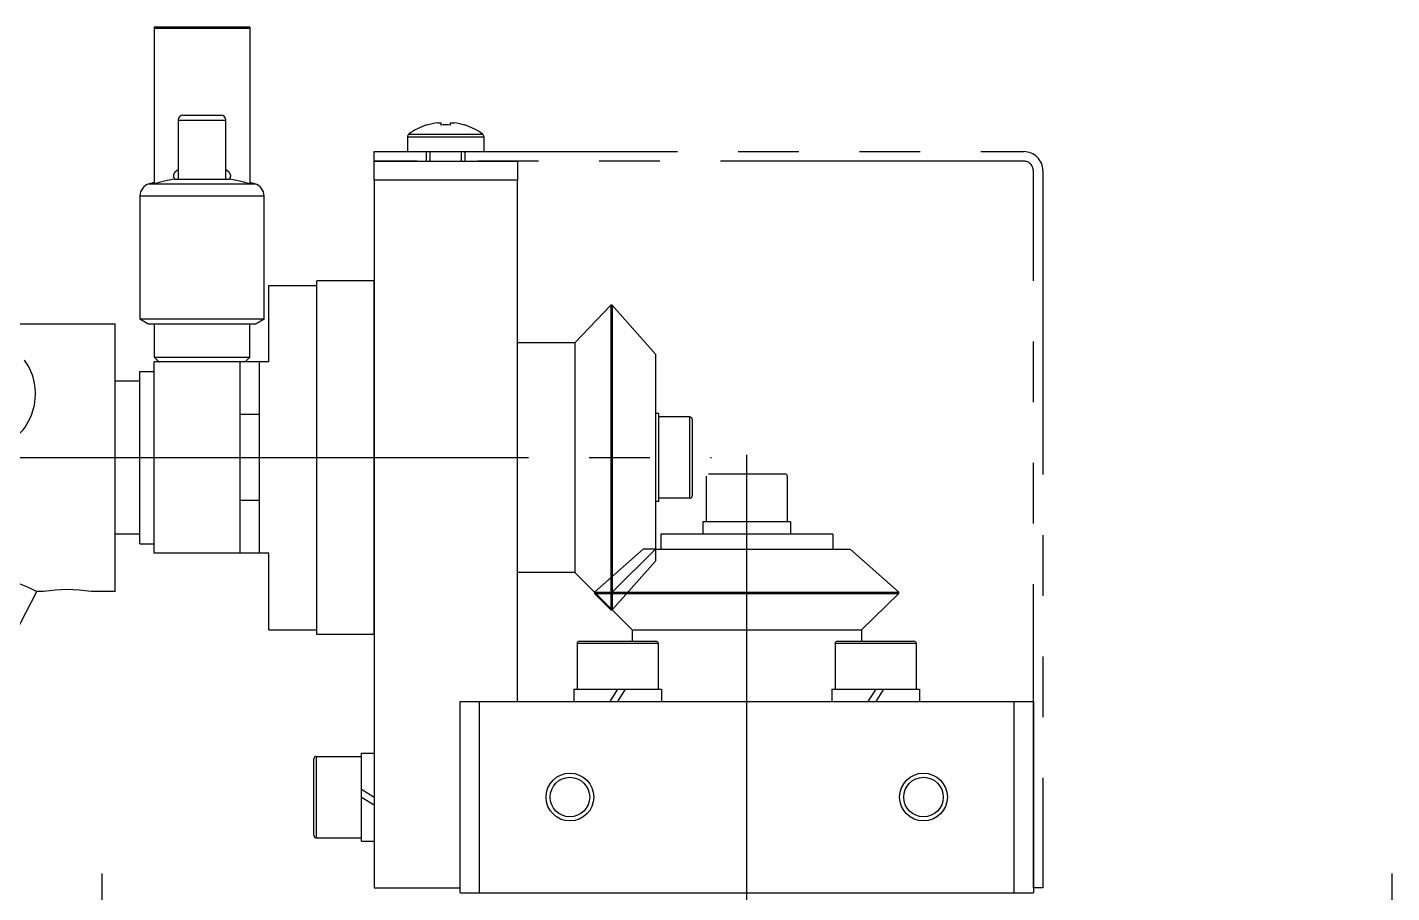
# Model space of a CAD drawing. Extents: x -55 to 555, y -16 to 565.
# Drawn here: x 402.7 to 545.5, y 230 to 320.5 of the extents above; entities that cross this region are included whole.
import ezdxf

# ---------------------------------------------------------------- set-up
doc = ezdxf.new("R2010")
doc.units = 0
for name, pattern in [('CENTER', [50.8, 31.75, -6.35, 6.35, -6.35]), ('DASHED', [19.05, 12.7, -6.35]), ('PHANTOM', [63.5, 31.75, -6.35, 6.35, -6.35, 6.35, -6.35])]:
    doc.linetypes.add(name, pattern=pattern)
doc.layers.get('0').update_dxf_attribs({"linetype": 'CONTINUOUS'})
doc.layers.add('CENTER', color=1, linetype='CENTER')
doc.layers.add('SCALE', color=7, linetype='CONTINUOUS')

msp = doc.modelspace()

# ---------------------------------------------------------------- linework, layer by layer
at = {"color": 7, "linetype": 'CONTINUOUS'}
for p, q in [((415.95, 320.5), (415.95, 320.38)), ((415.95, 320.38), (415.95, 304.12)), ((425.95, 320.38), (415.95, 320.38)), ((425.95, 320.5), (425.95, 320.38)), ((425.95, 320.38), (425.95, 304.12)), ((418.95, 311.3), (422.95, 311.3)), ((418.45, 310.8), (423.45, 310.8)), ((444.47, 310.27), (444.46, 310.29)), ((445.58, 310.52), (445.94, 310.52)), ((445.94, 310.52), (445.94, 310.27)), ((446.97, 310.52), (447.32, 310.52)), ((446.97, 310.27), (446.97, 310.52)), ((448.44, 310.29), (448.43, 310.27)), ((442.45, 309.04), (442.45, 307.5)), ((442.45, 309.04), (446.45, 309.04)), ((442.6, 309.33), (446.45, 309.33)), ((446.45, 309.33), (450.3, 309.33)), ((446.45, 309.04), (450.45, 309.04)), ((450.45, 309.04), (450.45, 307.5)), ((442.45, 307.5), (446.45, 307.5)), ((444.45, 306.5), (444.45, 307.3)), ((446.45, 307.5), (450.45, 307.5)), ((448.45, 307.3), (448.45, 306.5)), ((438.95, 304.5), (438.95, 306.5)), ((438.95, 306.5), (453.95, 306.5)), ((453.95, 306.5), (453.95, 304.5)), ((418.11, 304.62), (423.79, 304.62)), ((453.95, 304.5), (438.95, 304.5)), ((438.95, 304.5), (438.95, 230.5)), ((453.95, 250), (453.95, 304.5)), ((414.45, 302.86), (427.45, 302.86)), ((415.42, 304.12), (426.48, 304.12)), ((427.95, 293.5), (432.95, 293.5)), ((427.95, 285.5), (427.95, 293.5)), ((432.95, 257), (432.95, 294)), ((438.95, 257), (438.95, 294)), ((463.74, 291.43), (459.95, 287.5)), ((463.88, 291.43), (463.74, 291.43)), ((463.74, 291.43), (463.74, 275.5)), ((468.39, 286.32), (463.88, 291.43)), ((463.88, 291.43), (463.88, 275.5)), ((414.45, 290), (427.45, 290)), ((399.35, 289.5), (411.85, 289.5)), ((411.85, 261.5), (411.85, 289.5)), ((415.32, 289.5), (426.58, 289.5)), ((459.95, 287.5), (453.95, 287.5)), ((459.95, 287.5), (459.95, 275.5)), ((415.95, 286), (425.95, 286)), ((468.39, 286.32), (468.39, 275.5)), ((414.45, 284.5), (415.95, 284.5)), ((414.45, 266.5), (414.45, 284.5)), ((415.95, 265.5), (415.95, 285.5)), ((415.95, 266.5), (415.95, 284.5)), ((424.95, 265.5), (424.95, 285.5)), ((426.95, 265.5), (426.95, 285.5)), ((411.85, 267.5), (411.85, 283.5)), ((414.45, 283.5), (411.85, 283.5)), ((468.75, 280.1), (468.39, 280.1)), ((468.75, 270.9), (468.75, 280.1)), ((472, 279.75), (468.75, 279.75)), ((472, 271.25), (472, 279.75)), ((472.25, 279.5), (472.25, 271.5)), ((459.95, 275.5), (459.95, 263.5)), ((463.74, 275.5), (463.74, 259.58)), ((463.88, 275.5), (463.88, 259.58)), ((468.39, 275.5), (468.39, 265.94)), ((473.7, 273.55), (473.7, 268.8)), ((473.95, 273.8), (481.95, 273.8)), ((482.2, 273.55), (482.2, 268.8)), ((468.75, 270.9), (468.39, 270.9)), ((472, 271.25), (468.75, 271.25)), ((473.35, 268.8), (473.35, 267.5)), ((482.55, 268.8), (473.35, 268.8)), ((482.55, 268.8), (482.55, 267.5)), ((414.45, 267.5), (411.85, 267.5)), ((468.95, 267.5), (468.95, 265.94)), ((486.95, 267.5), (468.95, 267.5)), ((486.95, 267.5), (486.95, 265.94)), ((414.45, 266.5), (415.95, 266.5)), ((468.39, 265.94), (463.88, 261.43)), ((468.39, 265.94), (488.77, 265.94)), ((493.88, 261.43), (488.77, 265.94)), ((427.95, 257.5), (427.95, 265.5)), ((459.95, 263.5), (453.95, 263.5)), ((459.95, 263.5), (465.95, 257.5)), ((401.43, 257.17), (403.65, 261.5)), ((404.35, 261.5), (403.65, 261.5)), ((411.85, 261.5), (409.35, 261.5)), ((462.03, 261.43), (462.03, 261.29)), ((462.03, 261.43), (493.88, 261.43)), ((493.88, 261.29), (493.88, 261.43)), ((462.03, 261.29), (463.74, 259.58)), ((462.03, 261.29), (493.88, 261.29)), ((489.95, 257.5), (493.88, 261.29)), ((463.74, 259.58), (463.88, 259.58)), ((427.95, 257.5), (432.95, 257.5)), ((465.95, 257.5), (465.95, 256.3)), ((465.95, 257.5), (489.95, 257.5)), ((489.95, 257.5), (489.95, 256.3)), ((468.7, 256.05), (460.2, 256.05)), ((460.2, 256.05), (460.2, 251.3)), ((460.45, 256.3), (468.45, 256.3)), ((468.7, 256.05), (468.7, 251.3)), ((495.7, 256.05), (487.2, 256.05)), ((487.2, 256.05), (487.2, 251.3)), ((487.45, 256.3), (495.45, 256.3)), ((495.7, 256.05), (495.7, 251.3)), ((447.95, 250), (453.95, 250)), ((447.95, 230.5), (447.95, 250)), ((449.95, 250), (449.95, 230)), ((449.95, 250), (505.95, 250)), ((459.86, 251.3), (459.86, 250)), ((459.86, 251.3), (469.05, 251.3)), ((464.43, 251.3), (463.62, 250)), ((465.24, 251.3), (464.43, 250)), ((469.05, 251.3), (469.05, 250)), ((486.86, 251.3), (486.86, 250)), ((486.86, 251.3), (496.05, 251.3)), ((491.45, 251.3), (490.64, 250)), ((492.26, 251.3), (491.45, 250)), ((496.05, 251.3), (496.05, 250)), ((505.95, 250), (507.95, 250)), ((505.95, 230), (505.95, 250)), ((507.95, 250), (507.95, 230)), ((432.9, 244.25), (432.9, 240)), ((432.9, 244.25), (437.65, 244.25)), ((437.65, 244.6), (438.95, 244.6)), ((437.65, 235.4), (437.65, 244.6)), ((432.65, 240), (432.65, 244)), ((432.65, 236), (432.65, 240)), ((432.9, 240), (432.9, 235.75)), ((437.65, 240.81), (438.95, 240)), ((437.65, 240), (438.95, 239.19)), ((432.9, 235.75), (437.65, 235.75)), ((437.65, 235.4), (438.95, 235.4)), ((438.95, 230.5), (447.95, 230.5)), ((447.95, 230), (447.95, 230.5)), ((447.95, 230), (507.95, 230))]:
    msp.add_line(p, q, dxfattribs=at)
at = {"color": 3, "linetype": 'PHANTOM'}
for p, q in [((438.95, 306.5), (438.95, 307.5)), ((438.95, 306.5), (438.95, 307.5)), ((438.95, 307.5), (506.95, 307.5)), ((506.95, 306.5), (438.95, 306.5)), ((507.95, 230.5), (507.95, 305.5)), ((508.95, 305.5), (508.95, 230.5)), ((508.95, 230.5), (507.95, 230.5))]:
    msp.add_line(p, q, dxfattribs=at)
at = {"color": 3, "linetype": 'CONTINUOUS'}
for p, q in [((444.83, 306.5), (444.83, 307.5)), ((448.07, 307.5), (448.07, 306.5))]:
    msp.add_line(p, q, dxfattribs=at)
at = {"color": 7}
msp.add_line((425.45, 285.5), (416.45, 285.5), dxfattribs=at)
at = {"color": 1, "linetype": 'CENTER'}
for p, q in [((477.95, 230), (477.95, 275.8)), ((372.55, 275.5), (474.25, 275.5))]:
    msp.add_line(p, q, dxfattribs=at)
at = {"color": 3, "linetype": 'DASHED'}
for p, q in [((467.13, 265.94), (462.03, 261.43)), ((468.39, 265.94), (467.13, 265.94)), ((468.39, 265.94), (468.39, 264.68)), ((468.39, 264.68), (463.88, 259.58))]:
    msp.add_line(p, q, dxfattribs=at)
at = {"color": 7}
for points in [[(425.95, 320.5, 0), (425.79, 320.5, 0), (425.63, 320.5, 0), (425.47, 320.5, 0), (425.32, 320.5, 0), (425.16, 320.5, 0), (425, 320.5, 0), (424.84, 320.5, 0), (424.68, 320.5, 0), (424.52, 320.5, 0), (424.36, 320.5, 0), (424.2, 320.5, 0), (424.05, 320.5, 0), (423.89, 320.5, 0), (423.73, 320.5, 0), (423.57, 320.5, 0), (423.41, 320.5, 0), (423.25, 320.5, 0), (423.09, 320.5, 0), (422.93, 320.5, 0), (422.78, 320.5, 0), (422.62, 320.5, 0), (422.46, 320.5, 0), (422.3, 320.5, 0), (422.14, 320.5, 0), (421.98, 320.5, 0), (421.82, 320.5, 0), (421.66, 320.5, 0), (421.51, 320.5, 0), (421.35, 320.5, 0), (421.19, 320.5, 0), (421.03, 320.5, 0), (420.87, 320.5, 0), (420.71, 320.5, 0), (420.55, 320.5, 0), (420.39, 320.5, 0), (420.24, 320.5, 0), (420.08, 320.5, 0), (419.92, 320.5, 0), (419.76, 320.5, 0), (419.6, 320.5, 0), (419.44, 320.5, 0), (419.28, 320.5, 0), (419.13, 320.5, 0), (418.97, 320.5, 0), (418.81, 320.5, 0), (418.65, 320.5, 0), (418.49, 320.5, 0), (418.33, 320.5, 0), (418.17, 320.5, 0), (418.01, 320.5, 0), (417.86, 320.5, 0), (417.7, 320.5, 0), (417.54, 320.5, 0), (417.38, 320.5, 0), (417.22, 320.5, 0), (417.06, 320.5, 0), (416.9, 320.5, 0), (416.74, 320.5, 0), (416.59, 320.5, 0), (416.43, 320.5, 0), (416.27, 320.5, 0), (416.11, 320.5, 0), (415.95, 320.5, 0)], [(418.45, 310.8, 0), (418.45, 310.7, 0), (418.45, 310.6, 0), (418.45, 310.51, 0), (418.45, 310.41, 0), (418.45, 310.31, 0), (418.45, 310.21, 0), (418.45, 310.11, 0), (418.45, 310.02, 0), (418.45, 309.92, 0), (418.45, 309.82, 0), (418.45, 309.72, 0), (418.45, 309.62, 0), (418.45, 309.53, 0), (418.45, 309.43, 0), (418.45, 309.33, 0), (418.45, 309.23, 0), (418.45, 309.13, 0), (418.45, 309.03, 0), (418.45, 308.94, 0), (418.45, 308.84, 0), (418.45, 308.74, 0), (418.45, 308.64, 0), (418.45, 308.54, 0), (418.45, 308.45, 0), (418.45, 308.35, 0), (418.45, 308.25, 0), (418.45, 308.15, 0), (418.45, 308.05, 0), (418.45, 307.96, 0), (418.45, 307.86, 0), (418.45, 307.76, 0), (418.45, 307.66, 0), (418.45, 307.56, 0), (418.45, 307.47, 0), (418.45, 307.37, 0), (418.45, 307.27, 0), (418.45, 307.17, 0), (418.45, 307.07, 0), (418.45, 306.98, 0), (418.45, 306.88, 0), (418.45, 306.78, 0), (418.45, 306.68, 0), (418.45, 306.58, 0), (418.45, 306.48, 0), (418.45, 306.39, 0), (418.45, 306.29, 0), (418.45, 306.19, 0), (418.45, 306.09, 0), (418.45, 305.99, 0), (418.45, 305.9, 0), (418.45, 305.8, 0), (418.45, 305.7, 0), (418.45, 305.6, 0), (418.45, 305.5, 0), (418.45, 305.41, 0), (418.45, 305.31, 0), (418.45, 305.21, 0), (418.45, 305.11, 0), (418.45, 305.01, 0), (418.45, 304.92, 0), (418.45, 304.82, 0), (418.45, 304.72, 0), (418.45, 304.62, 0)], [(423.45, 304.62, 0), (423.45, 304.72, 0), (423.45, 304.82, 0), (423.45, 304.92, 0), (423.45, 305.01, 0), (423.45, 305.11, 0), (423.45, 305.21, 0), (423.45, 305.31, 0), (423.45, 305.41, 0), (423.45, 305.5, 0), (423.45, 305.6, 0), (423.45, 305.7, 0), (423.45, 305.8, 0), (423.45, 305.9, 0), (423.45, 305.99, 0), (423.45, 306.09, 0), (423.45, 306.19, 0), (423.45, 306.29, 0), (423.45, 306.39, 0), (423.45, 306.48, 0), (423.45, 306.58, 0), (423.45, 306.68, 0), (423.45, 306.78, 0), (423.45, 306.88, 0), (423.45, 306.98, 0), (423.45, 307.07, 0), (423.45, 307.17, 0), (423.45, 307.27, 0), (423.45, 307.37, 0), (423.45, 307.47, 0), (423.45, 307.56, 0), (423.45, 307.66, 0), (423.45, 307.76, 0), (423.45, 307.86, 0), (423.45, 307.96, 0), (423.45, 308.05, 0), (423.45, 308.15, 0), (423.45, 308.25, 0), (423.45, 308.35, 0), (423.45, 308.45, 0), (423.45, 308.54, 0), (423.45, 308.64, 0), (423.45, 308.74, 0), (423.45, 308.84, 0), (423.45, 308.94, 0), (423.45, 309.03, 0), (423.45, 309.13, 0), (423.45, 309.23, 0), (423.45, 309.33, 0), (423.45, 309.43, 0), (423.45, 309.53, 0), (423.45, 309.62, 0), (423.45, 309.72, 0), (423.45, 309.82, 0), (423.45, 309.92, 0), (423.45, 310.02, 0), (423.45, 310.11, 0), (423.45, 310.21, 0), (423.45, 310.31, 0), (423.45, 310.41, 0), (423.45, 310.51, 0), (423.45, 310.6, 0), (423.45, 310.7, 0), (423.45, 310.8, 0)], [(414.45, 302.86, 0), (414.45, 302.66, 0), (414.45, 302.45, 0), (414.45, 302.25, 0), (414.45, 302.05, 0), (414.45, 301.84, 0), (414.45, 301.64, 0), (414.45, 301.43, 0), (414.45, 301.23, 0), (414.45, 301.02, 0), (414.45, 300.82, 0), (414.45, 300.62, 0), (414.45, 300.41, 0), (414.45, 300.21, 0), (414.45, 300, 0), (414.45, 299.8, 0), (414.45, 299.6, 0), (414.45, 299.39, 0), (414.45, 299.19, 0), (414.45, 298.98, 0), (414.45, 298.78, 0), (414.45, 298.57, 0), (414.45, 298.37, 0), (414.45, 298.17, 0), (414.45, 297.96, 0), (414.45, 297.76, 0), (414.45, 297.55, 0), (414.45, 297.35, 0), (414.45, 297.15, 0), (414.45, 296.94, 0), (414.45, 296.74, 0), (414.45, 296.53, 0), (414.45, 296.33, 0), (414.45, 296.12, 0), (414.45, 295.92, 0), (414.45, 295.72, 0), (414.45, 295.51, 0), (414.45, 295.31, 0), (414.45, 295.1, 0), (414.45, 294.9, 0), (414.45, 294.7, 0), (414.45, 294.49, 0), (414.45, 294.29, 0), (414.45, 294.08, 0), (414.45, 293.88, 0), (414.45, 293.68, 0), (414.45, 293.47, 0), (414.45, 293.27, 0), (414.45, 293.06, 0), (414.45, 292.86, 0), (414.45, 292.65, 0), (414.45, 292.45, 0), (414.45, 292.25, 0), (414.45, 292.04, 0), (414.45, 291.84, 0), (414.45, 291.63, 0), (414.45, 291.43, 0), (414.45, 291.23, 0), (414.45, 291.02, 0), (414.45, 290.82, 0), (414.45, 290.61, 0), (414.45, 290.41, 0), (414.45, 290.2, 0), (414.45, 290, 0)], [(427.45, 290, 0), (427.45, 290.2, 0), (427.45, 290.41, 0), (427.45, 290.61, 0), (427.45, 290.82, 0), (427.45, 291.02, 0), (427.45, 291.23, 0), (427.45, 291.43, 0), (427.45, 291.63, 0), (427.45, 291.84, 0), (427.45, 292.04, 0), (427.45, 292.25, 0), (427.45, 292.45, 0), (427.45, 292.65, 0), (427.45, 292.86, 0), (427.45, 293.06, 0), (427.45, 293.27, 0), (427.45, 293.47, 0), (427.45, 293.68, 0), (427.45, 293.88, 0), (427.45, 294.08, 0), (427.45, 294.29, 0), (427.45, 294.49, 0), (427.45, 294.7, 0), (427.45, 294.9, 0), (427.45, 295.1, 0), (427.45, 295.31, 0), (427.45, 295.51, 0), (427.45, 295.72, 0), (427.45, 295.92, 0), (427.45, 296.12, 0), (427.45, 296.33, 0), (427.45, 296.53, 0), (427.45, 296.74, 0), (427.45, 296.94, 0), (427.45, 297.15, 0), (427.45, 297.35, 0), (427.45, 297.55, 0), (427.45, 297.76, 0), (427.45, 297.96, 0), (427.45, 298.17, 0), (427.45, 298.37, 0), (427.45, 298.57, 0), (427.45, 298.78, 0), (427.45, 298.98, 0), (427.45, 299.19, 0), (427.45, 299.39, 0), (427.45, 299.6, 0), (427.45, 299.8, 0), (427.45, 300, 0), (427.45, 300.21, 0), (427.45, 300.41, 0), (427.45, 300.62, 0), (427.45, 300.82, 0), (427.45, 301.02, 0), (427.45, 301.23, 0), (427.45, 301.43, 0), (427.45, 301.64, 0), (427.45, 301.84, 0), (427.45, 302.05, 0), (427.45, 302.25, 0), (427.45, 302.45, 0), (427.45, 302.66, 0), (427.45, 302.86, 0)], [(414.45, 290, 0), (414.46, 289.99, 0), (414.48, 289.98, 0), (414.49, 289.98, 0), (414.51, 289.97, 0), (414.52, 289.96, 0), (414.53, 289.95, 0), (414.55, 289.94, 0), (414.56, 289.94, 0), (414.57, 289.93, 0), (414.59, 289.92, 0), (414.6, 289.91, 0), (414.62, 289.9, 0), (414.63, 289.9, 0), (414.64, 289.89, 0), (414.66, 289.88, 0), (414.67, 289.87, 0), (414.68, 289.87, 0), (414.7, 289.86, 0), (414.71, 289.85, 0), (414.73, 289.84, 0), (414.74, 289.83, 0), (414.75, 289.83, 0), (414.77, 289.82, 0), (414.78, 289.81, 0), (414.79, 289.8, 0), (414.81, 289.79, 0), (414.82, 289.79, 0), (414.84, 289.78, 0), (414.85, 289.77, 0), (414.86, 289.76, 0), (414.88, 289.75, 0), (414.89, 289.75, 0), (414.9, 289.74, 0), (414.92, 289.73, 0), (414.93, 289.72, 0), (414.95, 289.71, 0), (414.96, 289.71, 0), (414.97, 289.7, 0), (414.99, 289.69, 0), (415, 289.68, 0), (415.01, 289.67, 0), (415.03, 289.67, 0), (415.04, 289.66, 0), (415.06, 289.65, 0), (415.07, 289.64, 0), (415.08, 289.64, 0), (415.1, 289.63, 0), (415.11, 289.62, 0), (415.12, 289.61, 0), (415.14, 289.6, 0), (415.15, 289.6, 0), (415.17, 289.59, 0), (415.18, 289.58, 0), (415.19, 289.57, 0), (415.21, 289.56, 0), (415.22, 289.56, 0), (415.23, 289.55, 0), (415.25, 289.54, 0), (415.26, 289.53, 0), (415.28, 289.52, 0), (415.29, 289.52, 0), (415.3, 289.51, 0), (415.32, 289.5, 0)], [(426.58, 289.5, 0), (426.6, 289.51, 0), (426.61, 289.52, 0), (426.63, 289.52, 0), (426.64, 289.53, 0), (426.65, 289.54, 0), (426.67, 289.55, 0), (426.68, 289.56, 0), (426.69, 289.56, 0), (426.71, 289.57, 0), (426.72, 289.58, 0), (426.74, 289.59, 0), (426.75, 289.6, 0), (426.76, 289.6, 0), (426.78, 289.61, 0), (426.79, 289.62, 0), (426.8, 289.63, 0), (426.82, 289.64, 0), (426.83, 289.64, 0), (426.85, 289.65, 0), (426.86, 289.66, 0), (426.87, 289.67, 0), (426.89, 289.67, 0), (426.9, 289.68, 0), (426.91, 289.69, 0), (426.93, 289.7, 0), (426.94, 289.71, 0), (426.96, 289.71, 0), (426.97, 289.72, 0), (426.98, 289.73, 0), (427, 289.74, 0), (427.01, 289.75, 0), (427.02, 289.75, 0), (427.04, 289.76, 0), (427.05, 289.77, 0), (427.07, 289.78, 0), (427.08, 289.79, 0), (427.09, 289.79, 0), (427.11, 289.8, 0), (427.12, 289.81, 0), (427.13, 289.82, 0), (427.15, 289.83, 0), (427.16, 289.83, 0), (427.18, 289.84, 0), (427.19, 289.85, 0), (427.2, 289.86, 0), (427.22, 289.87, 0), (427.23, 289.87, 0), (427.24, 289.88, 0), (427.26, 289.89, 0), (427.27, 289.9, 0), (427.29, 289.9, 0), (427.3, 289.91, 0), (427.31, 289.92, 0), (427.33, 289.93, 0), (427.34, 289.94, 0), (427.35, 289.94, 0), (427.37, 289.95, 0), (427.38, 289.96, 0), (427.4, 289.97, 0), (427.41, 289.98, 0), (427.42, 289.98, 0), (427.44, 289.99, 0), (427.45, 290, 0)], [(415.95, 289.5, 0), (415.95, 289.44, 0), (415.95, 289.39, 0), (415.95, 289.33, 0), (415.95, 289.28, 0), (415.95, 289.22, 0), (415.95, 289.17, 0), (415.95, 289.11, 0), (415.95, 289.06, 0), (415.95, 289, 0), (415.95, 288.94, 0), (415.95, 288.89, 0), (415.95, 288.83, 0), (415.95, 288.78, 0), (415.95, 288.72, 0), (415.95, 288.67, 0), (415.95, 288.61, 0), (415.95, 288.56, 0), (415.95, 288.5, 0), (415.95, 288.44, 0), (415.95, 288.39, 0), (415.95, 288.33, 0), (415.95, 288.28, 0), (415.95, 288.22, 0), (415.95, 288.17, 0), (415.95, 288.11, 0), (415.95, 288.06, 0), (415.95, 288, 0), (415.95, 287.94, 0), (415.95, 287.89, 0), (415.95, 287.83, 0), (415.95, 287.78, 0), (415.95, 287.72, 0), (415.95, 287.67, 0), (415.95, 287.61, 0), (415.95, 287.56, 0), (415.95, 287.5, 0), (415.95, 287.44, 0), (415.95, 287.39, 0), (415.95, 287.33, 0), (415.95, 287.28, 0), (415.95, 287.22, 0), (415.95, 287.17, 0), (415.95, 287.11, 0), (415.95, 287.06, 0), (415.95, 287, 0), (415.95, 286.94, 0), (415.95, 286.89, 0), (415.95, 286.83, 0), (415.95, 286.78, 0), (415.95, 286.72, 0), (415.95, 286.67, 0), (415.95, 286.61, 0), (415.95, 286.56, 0), (415.95, 286.5, 0), (415.95, 286.44, 0), (415.95, 286.39, 0), (415.95, 286.33, 0), (415.95, 286.28, 0), (415.95, 286.22, 0), (415.95, 286.17, 0), (415.95, 286.11, 0), (415.95, 286.06, 0), (415.95, 286, 0)], [(425.95, 286, 0), (425.95, 286.06, 0), (425.95, 286.11, 0), (425.95, 286.17, 0), (425.95, 286.22, 0), (425.95, 286.28, 0), (425.95, 286.33, 0), (425.95, 286.39, 0), (425.95, 286.44, 0), (425.95, 286.5, 0), (425.95, 286.56, 0), (425.95, 286.61, 0), (425.95, 286.67, 0), (425.95, 286.72, 0), (425.95, 286.78, 0), (425.95, 286.83, 0), (425.95, 286.89, 0), (425.95, 286.94, 0), (425.95, 287, 0), (425.95, 287.06, 0), (425.95, 287.11, 0), (425.95, 287.17, 0), (425.95, 287.22, 0), (425.95, 287.28, 0), (425.95, 287.33, 0), (425.95, 287.39, 0), (425.95, 287.44, 0), (425.95, 287.5, 0), (425.95, 287.56, 0), (425.95, 287.61, 0), (425.95, 287.67, 0), (425.95, 287.72, 0), (425.95, 287.78, 0), (425.95, 287.83, 0), (425.95, 287.89, 0), (425.95, 287.94, 0), (425.95, 288, 0), (425.95, 288.06, 0), (425.95, 288.11, 0), (425.95, 288.17, 0), (425.95, 288.22, 0), (425.95, 288.28, 0), (425.95, 288.33, 0), (425.95, 288.39, 0), (425.95, 288.44, 0), (425.95, 288.5, 0), (425.95, 288.56, 0), (425.95, 288.61, 0), (425.95, 288.67, 0), (425.95, 288.72, 0), (425.95, 288.78, 0), (425.95, 288.83, 0), (425.95, 288.89, 0), (425.95, 288.94, 0), (425.95, 289, 0), (425.95, 289.06, 0), (425.95, 289.11, 0), (425.95, 289.17, 0), (425.95, 289.22, 0), (425.95, 289.28, 0), (425.95, 289.33, 0), (425.95, 289.39, 0), (425.95, 289.44, 0), (425.95, 289.5, 0)], [(415.95, 286, 0), (415.96, 285.99, 0), (415.97, 285.98, 0), (415.97, 285.98, 0), (415.98, 285.97, 0), (415.99, 285.96, 0), (416, 285.95, 0), (416.01, 285.94, 0), (416.01, 285.94, 0), (416.02, 285.93, 0), (416.03, 285.92, 0), (416.04, 285.91, 0), (416.05, 285.9, 0), (416.05, 285.9, 0), (416.06, 285.89, 0), (416.07, 285.88, 0), (416.08, 285.87, 0), (416.09, 285.87, 0), (416.09, 285.86, 0), (416.1, 285.85, 0), (416.11, 285.84, 0), (416.12, 285.83, 0), (416.13, 285.83, 0), (416.13, 285.82, 0), (416.14, 285.81, 0), (416.15, 285.8, 0), (416.16, 285.79, 0), (416.16, 285.79, 0), (416.17, 285.78, 0), (416.18, 285.77, 0), (416.19, 285.76, 0), (416.2, 285.75, 0), (416.2, 285.75, 0), (416.21, 285.74, 0), (416.22, 285.73, 0), (416.23, 285.72, 0), (416.24, 285.71, 0), (416.24, 285.71, 0), (416.25, 285.7, 0), (416.26, 285.69, 0), (416.27, 285.68, 0), (416.28, 285.67, 0), (416.28, 285.67, 0), (416.29, 285.66, 0), (416.3, 285.65, 0), (416.31, 285.64, 0), (416.32, 285.64, 0), (416.32, 285.63, 0), (416.33, 285.62, 0), (416.34, 285.61, 0), (416.35, 285.6, 0), (416.36, 285.6, 0), (416.36, 285.59, 0), (416.37, 285.58, 0), (416.38, 285.57, 0), (416.39, 285.56, 0), (416.39, 285.56, 0), (416.4, 285.55, 0), (416.41, 285.54, 0), (416.42, 285.53, 0), (416.43, 285.52, 0), (416.43, 285.52, 0), (416.44, 285.51, 0), (416.45, 285.5, 0)], [(425.45, 285.5, 0), (425.46, 285.51, 0), (425.47, 285.52, 0), (425.47, 285.52, 0), (425.48, 285.53, 0), (425.49, 285.54, 0), (425.5, 285.55, 0), (425.51, 285.56, 0), (425.51, 285.56, 0), (425.52, 285.57, 0), (425.53, 285.58, 0), (425.54, 285.59, 0), (425.55, 285.6, 0), (425.55, 285.6, 0), (425.56, 285.61, 0), (425.57, 285.62, 0), (425.58, 285.63, 0), (425.59, 285.64, 0), (425.59, 285.64, 0), (425.6, 285.65, 0), (425.61, 285.66, 0), (425.62, 285.67, 0), (425.63, 285.67, 0), (425.63, 285.68, 0), (425.64, 285.69, 0), (425.65, 285.7, 0), (425.66, 285.71, 0), (425.66, 285.71, 0), (425.67, 285.72, 0), (425.68, 285.73, 0), (425.69, 285.74, 0), (425.7, 285.75, 0), (425.7, 285.75, 0), (425.71, 285.76, 0), (425.72, 285.77, 0), (425.73, 285.78, 0), (425.74, 285.79, 0), (425.74, 285.79, 0), (425.75, 285.8, 0), (425.76, 285.81, 0), (425.77, 285.82, 0), (425.78, 285.83, 0), (425.78, 285.83, 0), (425.79, 285.84, 0), (425.8, 285.85, 0), (425.81, 285.86, 0), (425.82, 285.87, 0), (425.82, 285.87, 0), (425.83, 285.88, 0), (425.84, 285.89, 0), (425.85, 285.9, 0), (425.86, 285.9, 0), (425.86, 285.91, 0), (425.87, 285.92, 0), (425.88, 285.93, 0), (425.89, 285.94, 0), (425.89, 285.94, 0), (425.9, 285.95, 0), (425.91, 285.96, 0), (425.92, 285.97, 0), (425.93, 285.98, 0), (425.93, 285.98, 0), (425.94, 285.99, 0), (425.95, 286, 0)]]:
    msp.add_polyline3d(points, dxfattribs=at)
at = {"color": 7, "linetype": 'CONTINUOUS'}
for points in [[(418.45, 305.58, 0), (418.44, 305.57, 0), (418.43, 305.57, 0), (418.42, 305.56, 0), (418.4, 305.55, 0), (418.39, 305.55, 0), (418.38, 305.54, 0), (418.37, 305.53, 0), (418.36, 305.53, 0), (418.35, 305.52, 0), (418.34, 305.51, 0), (418.33, 305.51, 0), (418.32, 305.5, 0), (418.31, 305.49, 0), (418.3, 305.49, 0), (418.29, 305.48, 0), (418.28, 305.47, 0), (418.27, 305.47, 0), (418.26, 305.46, 0), (418.25, 305.45, 0), (418.24, 305.45, 0), (418.23, 305.44, 0), (418.22, 305.43, 0), (418.21, 305.42, 0), (418.2, 305.42, 0), (418.19, 305.41, 0), (418.19, 305.4, 0), (418.18, 305.39, 0), (418.17, 305.39, 0), (418.16, 305.38, 0), (418.15, 305.37, 0), (418.15, 305.37, 0), (418.14, 305.36, 0), (418.13, 305.35, 0), (418.12, 305.34, 0), (418.12, 305.34, 0), (418.11, 305.33, 0), (418.1, 305.32, 0), (418.1, 305.31, 0), (418.09, 305.31, 0), (418.08, 305.3, 0), (418.08, 305.29, 0), (418.07, 305.28, 0), (418.06, 305.28, 0), (418.06, 305.27, 0), (418.05, 305.26, 0), (418.05, 305.25, 0), (418.04, 305.25, 0), (418.04, 305.24, 0), (418.03, 305.23, 0), (418.03, 305.22, 0), (418.02, 305.22, 0), (418.02, 305.21, 0), (418.01, 305.2, 0), (418.01, 305.19, 0), (418.01, 305.19, 0), (418, 305.18, 0), (418, 305.17, 0), (417.99, 305.16, 0), (417.99, 305.15, 0), (417.99, 305.15, 0), (417.98, 305.14, 0), (417.98, 305.13, 0), (417.98, 305.12, 0), (417.97, 305.12, 0), (417.97, 305.11, 0), (417.97, 305.1, 0), (417.97, 305.09, 0), (417.96, 305.08, 0), (417.96, 305.08, 0), (417.96, 305.07, 0), (417.96, 305.06, 0), (417.96, 305.05, 0), (417.96, 305.05, 0), (417.95, 305.04, 0), (417.95, 305.03, 0), (417.95, 305.02, 0), (417.95, 305.01, 0), (417.95, 305.01, 0), (417.95, 305, 0), (417.95, 304.99, 0), (417.95, 304.98, 0), (417.95, 304.97, 0), (417.95, 304.97, 0), (417.95, 304.96, 0), (417.95, 304.95, 0), (417.95, 304.94, 0), (417.95, 304.94, 0), (417.95, 304.93, 0), (417.95, 304.92, 0), (417.96, 304.91, 0), (417.96, 304.9, 0), (417.96, 304.9, 0), (417.96, 304.89, 0), (417.96, 304.88, 0), (417.96, 304.87, 0), (417.97, 304.87, 0), (417.97, 304.86, 0), (417.97, 304.85, 0), (417.97, 304.84, 0), (417.98, 304.83, 0), (417.98, 304.83, 0), (417.98, 304.82, 0), (417.99, 304.81, 0), (417.99, 304.8, 0), (417.99, 304.8, 0), (418, 304.79, 0), (418, 304.78, 0), (418, 304.77, 0), (418.01, 304.76, 0), (418.01, 304.76, 0), (418.02, 304.75, 0), (418.02, 304.74, 0), (418.03, 304.73, 0), (418.03, 304.73, 0), (418.04, 304.72, 0), (418.04, 304.71, 0), (418.05, 304.7, 0), (418.05, 304.7, 0), (418.06, 304.69, 0), (418.06, 304.68, 0), (418.07, 304.67, 0), (418.08, 304.67, 0), (418.08, 304.66, 0), (418.09, 304.65, 0), (418.09, 304.64, 0), (418.1, 304.64, 0), (418.11, 304.63, 0), (418.11, 304.62, 0)], [(423.79, 304.62, 0), (423.79, 304.63, 0), (423.8, 304.64, 0), (423.81, 304.64, 0), (423.81, 304.65, 0), (423.82, 304.66, 0), (423.83, 304.67, 0), (423.83, 304.67, 0), (423.84, 304.68, 0), (423.84, 304.69, 0), (423.85, 304.7, 0), (423.85, 304.7, 0), (423.86, 304.71, 0), (423.86, 304.72, 0), (423.87, 304.73, 0), (423.87, 304.73, 0), (423.88, 304.74, 0), (423.88, 304.75, 0), (423.89, 304.76, 0), (423.89, 304.76, 0), (423.9, 304.77, 0), (423.9, 304.78, 0), (423.9, 304.79, 0), (423.91, 304.8, 0), (423.91, 304.8, 0), (423.92, 304.81, 0), (423.92, 304.82, 0), (423.92, 304.83, 0), (423.92, 304.83, 0), (423.93, 304.84, 0), (423.93, 304.85, 0), (423.93, 304.86, 0), (423.93, 304.87, 0), (423.94, 304.87, 0), (423.94, 304.88, 0), (423.94, 304.89, 0), (423.94, 304.9, 0), (423.94, 304.9, 0), (423.95, 304.91, 0), (423.95, 304.92, 0), (423.95, 304.93, 0), (423.95, 304.94, 0), (423.95, 304.94, 0), (423.95, 304.95, 0), (423.95, 304.96, 0), (423.95, 304.97, 0), (423.95, 304.97, 0), (423.95, 304.98, 0), (423.95, 304.99, 0), (423.95, 305, 0), (423.95, 305.01, 0), (423.95, 305.01, 0), (423.95, 305.02, 0), (423.95, 305.03, 0), (423.95, 305.04, 0), (423.94, 305.05, 0), (423.94, 305.05, 0), (423.94, 305.06, 0), (423.94, 305.07, 0), (423.94, 305.08, 0), (423.94, 305.08, 0), (423.93, 305.09, 0), (423.93, 305.1, 0), (423.93, 305.11, 0), (423.93, 305.12, 0), (423.92, 305.12, 0), (423.92, 305.13, 0), (423.92, 305.14, 0), (423.91, 305.15, 0), (423.91, 305.15, 0), (423.91, 305.16, 0), (423.9, 305.17, 0), (423.9, 305.18, 0), (423.9, 305.19, 0), (423.89, 305.19, 0), (423.89, 305.2, 0), (423.88, 305.21, 0), (423.88, 305.22, 0), (423.87, 305.22, 0), (423.87, 305.23, 0), (423.86, 305.24, 0), (423.86, 305.25, 0), (423.85, 305.25, 0), (423.85, 305.26, 0), (423.84, 305.27, 0), (423.84, 305.28, 0), (423.83, 305.28, 0), (423.82, 305.29, 0), (423.82, 305.3, 0), (423.81, 305.31, 0), (423.8, 305.31, 0), (423.8, 305.32, 0), (423.79, 305.33, 0), (423.78, 305.34, 0), (423.78, 305.34, 0), (423.77, 305.35, 0), (423.76, 305.36, 0), (423.75, 305.37, 0), (423.75, 305.37, 0), (423.74, 305.38, 0), (423.73, 305.39, 0), (423.72, 305.39, 0), (423.71, 305.4, 0), (423.71, 305.41, 0), (423.7, 305.42, 0), (423.69, 305.42, 0), (423.68, 305.43, 0), (423.67, 305.44, 0), (423.66, 305.45, 0), (423.65, 305.45, 0), (423.64, 305.46, 0), (423.63, 305.47, 0), (423.62, 305.47, 0), (423.61, 305.48, 0), (423.6, 305.49, 0), (423.59, 305.49, 0), (423.58, 305.5, 0), (423.57, 305.51, 0), (423.56, 305.51, 0), (423.55, 305.52, 0), (423.54, 305.53, 0), (423.53, 305.53, 0), (423.52, 305.54, 0), (423.51, 305.55, 0), (423.5, 305.55, 0), (423.49, 305.56, 0), (423.47, 305.57, 0), (423.46, 305.57, 0), (423.45, 305.58, 0)]]:
    msp.add_polyline3d(points, dxfattribs=at)
at = {"color": 3, "linetype": 'CONTINUOUS'}
for centre in [(459.45, 240), (496.45, 240)]:
    msp.add_circle(centre, 2.5, dxfattribs=at)
at = {"color": 7, "linetype": 'CONTINUOUS'}
for centre in [(459.45, 240), (496.45, 240)]:
    msp.add_circle(centre, 2.07, dxfattribs=at)
for centre, radius, start, end in [((418.95, 310.8), 0.5, 90, 180), ((422.95, 310.8), 0.5, 0, 90), ((446.45, 304.1), 6.5, 107.8626, 126.3584), ((446.45, 304.1), 6.48, 97.6968, 107.8351), ((446.45, 303.11), 7.18, 85.8857, 94.1143), ((446.45, 304.1), 6.48, 72.1649, 82.3032), ((446.45, 304.1), 6.5, 53.6416, 72.1374), ((442.81, 309.04), 0.36, 126.3584, 180), ((450.09, 309.04), 0.36, 0, 53.6416), ((444.25, 307.3), 0.2, 0, 90), ((448.65, 307.3), 0.2, 90, 180), ((420.95, 282.86), 21.97, 103.1544, 104.5701), ((419.87, 292.09), 12.65, 97.9905, 108.0631), ((422.03, 292.09), 12.65, 71.9369, 82.0095), ((420.95, 282.86), 21.97, 75.4299, 76.8456), ((415.75, 302.86), 1.3, 104.5701, 180), ((426.15, 302.86), 1.3, 0, 75.4299), ((397.49, 282.16), 6.03, 287.9436, 35.8477), ((472, 279.5), 0.25, 0, 90), ((481.95, 273.55), 0.25, 0, 90), ((472, 271.5), 0.25, 270, 0), ((397.23, 249.46), 13.64, 61.953, 81.0723), ((406.86, 245.16), 16.53, 81.3468, 98.7321), ((460.45, 256.05), 0.25, 90, 180), ((468.45, 256.05), 0.25, 0, 90), ((487.45, 256.05), 0.25, 90, 180), ((495.45, 256.05), 0.25, 0, 90), ((432.9, 244), 0.25, 90, 180), ((432.9, 236), 0.25, 180, 270)]:
    msp.add_arc(centre, radius, start, end, dxfattribs=at)
at = {"color": 3, "linetype": 'PHANTOM'}
for radius in [2, 1]:
    msp.add_arc((506.95, 305.5), radius, 0, 90, dxfattribs=at)
at = {"layer": 'CENTER', "color": 1, "linetype": 'CENTER'}
for p, q in [((477.95, -2), (477.95, 275.8)), ((378.85, 275.5), (446.85, 275.5)), ((410.45, 232), (410.45, 218)), ((545.45, 232), (545.45, 218))]:
    msp.add_line(p, q, dxfattribs=at)
at = {"layer": 'SCALE', "color": 7, "linetype": 'CONTINUOUS'}
for p, q in [((438.95, 294), (432.95, 294)), ((427.95, 285.5), (415.95, 285.5)), ((426.95, 280), (424.95, 280)), ((426.95, 271), (424.95, 271)), ((427.95, 265.5), (415.95, 265.5)), ((438.95, 257), (432.95, 257))]:
    msp.add_line(p, q, dxfattribs=at)

doc.saveas('drawing.dxf')
